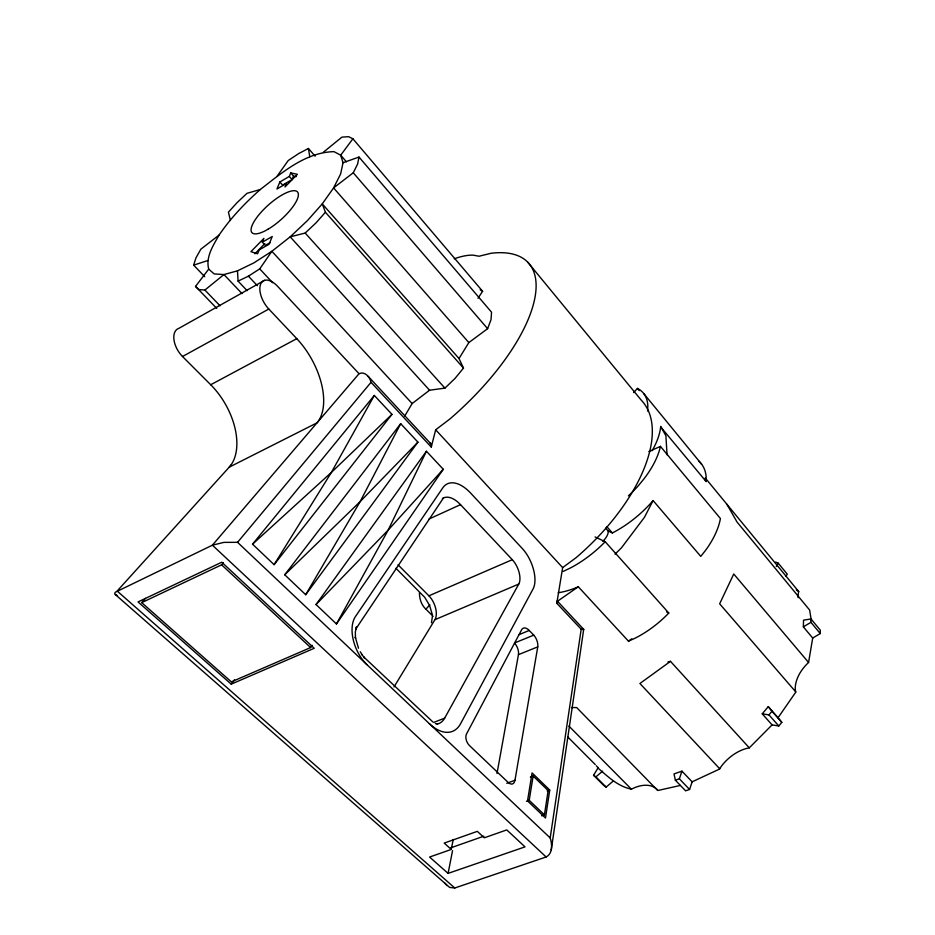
<?xml version="1.0" encoding="UTF-8"?>
<svg xmlns="http://www.w3.org/2000/svg" width="935" height="935" viewBox="0 0 935 935"><rect width="100%" height="100%" fill="white"/><g stroke="black" fill="none" stroke-linecap="round" stroke-linejoin="round"><path stroke-width="1.4" d="M432.461 616.013L431.479 622.71M652.104 450.752A71.726 35.986 -40.7 0 0 660.671 426.898L706.124 481.525L706.135 476.862A70.055 37.458 -40.7 0 0 698.609 461.048M812.702 638.056L820.252 633.556L820.311 630.19L811.007 618.958L803.539 620.15L803.352 626.859L812.702 638.056L808.576 662.471A33.812 21.914 -39.7 0 0 795.276 689.516L795.697 692.251L778.06 717.718L781.8 722.381L778.797 725.981L772.076 724.894L762.247 713.837L768.266 706.638L778.06 717.718M820.252 633.556L810.937 622.313L811.007 618.958M647.604 411.049L647.826 405.919A72.205 35.542 -40.7 0 0 637.425 388.399L633.591 392.665M550.201 837.935L237.56 542.323L223.886 542.382L212.397 545.187L115.321 592.229L114.689 593.433L115.321 594.555L449.653 887.432L454.772 887.993L546.133 856.986C552.982 853.538 552.141 844.141 550.201 837.935L581.196 629.243L556.804 603.274A10.589 5.692 -43.5 0 0 556.839 601.427M551.218 850.09L583.697 629.36L557.26 600.995M549.745 790.04L545.491 818.008L527.527 800.886L532.073 772.918L549.745 790.04L547.197 790.952M541.669 815.823L544.427 814.853L548.144 790.566L533.137 776.038L530.402 777.032M544.427 814.853L529.198 800.325L533.137 776.038M556.804 603.274L562.66 567.615L576.042 557.716A145.825 72.194 -42.1 0 0 641.328 400.25L527.714 262.139M514.975 780.281L537.754 646.856A8.812 4.43 68.2 0 0 533.745 635.146L529.222 630.459A11.641 5.867 68.1 0 0 521.566 629.863L466.436 734.139A7.34 4.009 69.9 0 0 469.265 745.359L508.126 782.396A9.502 5.061 70.7 0 0 514.975 780.281L506.758 783.285M497.011 773.479L518.446 654.652A8.766 4.488 68.2 0 0 514.484 642.999L533.745 635.146M448.099 873.383L429.597 857.044L451.278 849.424L444.207 843.089L477.317 831.355L484.342 837.795L506.758 829.906L525.014 846.876L448.099 873.383L452.54 850.651M451.278 849.424L453.23 839.455M404.691 416.122L412.125 403.558L429.562 390.222L444.931 388.118L455.041 378.406L463.491 368.098L459.015 358.526L468.832 342.584L333.596 187.912L340.656 173.875L343.028 162.725L359.005 157.057L357.602 164.034L353.266 172.776L333.596 187.912L322.259 203.888L307.428 220.613L290.189 236.835L271.863 251.293L253.841 262.91L237.478 270.834L223.956 274.563L214.173 273.932L208.704 269.116C205.536 256.739 213.297 245.391 219.059 235.094C230.653 218.077 244.923 203.129 260.304 189.489C281.902 172.8 305.277 152.323 333.959 151.645L340.702 155.187L346.406 161.813M546.133 856.986L212.397 545.187L359.04 373.708C364.837 370.961 369.979 377.085 371.031 382.322L431.245 447.059L435.675 429.796L449.747 419.102A154.404 63.58 -41.9 0 0 533.85 302.648A154.404 63.58 -41.9 0 0 491.074 253.268L479.012 256.237L473.332 255.173A74.519 29.628 -41.3 0 0 454.246 258.82M204.742 276.713L193.65 265.143L195.953 257.885L200.826 249.213L219.059 235.094M692.134 781.824L681.942 771.153L674.006 773.935L675.362 780.199L685.612 790.835L689.574 789.467L692.134 781.824L719.377 769.143L721.586 765.975A34.279 22.51 -43.6 0 1 749.297 747.848L772.076 724.894M675.362 780.199L679.348 778.808L681.942 771.153M468.832 342.584L487.614 328.676L491.015 319.676L491.553 312.22L359.005 157.057M279.857 181.998L282.627 185.107L292.094 179.543L293.508 176.06L290.75 172.94L289.312 176.423L279.857 181.998L276.935 189.022L286.437 183.435L284.988 186.965L297.423 174.307L290.75 172.94M262.338 242.188L263.904 238.378L250.919 251.667L257.592 253.771L259.182 249.89L269.116 244.222L272.225 236.52L262.338 242.188L265.283 245.379L270.227 242.562M426.43 451.254L388.154 530.098L336.448 623.961L316.042 604.548L426.43 451.254L443.26 469.276L336.448 623.961M648.855 451.57L660.449 446.381L720.417 518.551A72.018 39.609 -40.9 0 1 705.317 550.668L700.759 556.383L653.074 500.541L644.484 517.265L621.459 547.828L615.008 554.186M400.694 423.684L360.127 501.627L305.698 594.718L284.731 574.78L400.694 423.684L417.922 442.138L305.698 594.718M436.914 724.158A31.954 17.87 68.7 0 0 444.674 718.127L518.773 584.059A16.386 8.193 66.8 0 0 512.298 559.691L460.499 504.643A29.289 15.089 65.5 0 0 442.419 498.554M374.316 395.458L331.376 472.42L274.095 564.67L252.543 544.17L374.316 395.458L391.964 414.357L274.095 564.67M785.949 576.357L787.247 574.137L778.224 563.162L775.629 562.052M776.272 566.493L778.224 563.162M612.787 781.438L606.137 787.106L603.823 785.505L593.585 775.29L597.956 768.044C608.007 776.646 617.556 786.206 631.417 789.198A33.391 21.037 -46.4 0 1 656.323 788.719L658.053 790.461L680.318 785.447M394.032 686.909L434.915 619.695L518.773 584.059M478.007 298.265L482.6 291.264L352.892 138.789L348.615 136.685L341.906 137.141L323.381 152.218M443.482 497.934L355.767 629.056L356.539 626.812L355.312 632.048L355.499 638.289L355.312 637.144L358.514 648.236M247.109 290.656L238.086 281.119L248.406 276.164L259.731 268.883L271.863 251.293L412.125 403.558M145.498 598.318L141.711 602.643L231.377 681.872L310.619 647.569L312.173 645.337M277.216 176.049L288.237 160.516L298.697 153.562L308.433 148.49L315.13 156.18M352.892 138.789L340.702 155.187L343.028 162.725M231.225 684.163L314.218 648.282L221.759 562.216L138.041 601.918L231.225 684.163L234.545 679.687M216.733 308.375L195.532 286.414L208.704 269.116M653.074 500.541L652.513 501.242A73.795 38.101 -40.9 0 1 612.378 532.95L608.206 531.022L605.646 528.123M141.711 602.643L221.607 564.822L223.395 562.671M237.56 542.323L371.031 382.322M762.247 713.837L768.967 714.889L771.983 711.278L768.266 706.638M459.015 358.526L322.259 203.888L325.415 212.245L316.053 222.822L305.184 233.06L290.189 236.835L429.562 390.222M433.08 616.305L425.928 609.176L429.819 604.851M231.167 465.022L117.155 591.037L454.772 887.993M443.26 469.276L388.154 530.098L316.042 604.548M417.922 442.138L360.127 501.627L284.731 574.78M254.869 253.817L264.839 243.603M391.964 414.357L331.376 472.42L252.543 544.17M593.585 775.29L595.887 776.88L602.572 771.176M195.532 286.414L198.874 289.558L204.882 290.049L223.956 274.563L242.025 293.602M583.066 629.863L583.697 629.36M595.104 536.935L605.202 541.716L668.794 613.044A73.21 40.906 -42 0 1 634.877 638.289L628.484 641.176L578.286 586.759L556.921 601.672M628.484 641.176L631.756 638.792M749.297 747.848L670.477 661.349L639.914 683.485L719.786 768.851M803.352 626.859L810.937 622.313M264.57 280.325L178.959 328.29A18.875 10.939 58.6 0 0 173.945 339.674A18.875 10.939 58.6 0 0 182.512 356.504L210.714 384.741A58.017 34.735 60 0 1 229.262 467.138L317.023 422.842A59.711 32.935 60.8 0 0 296.781 338.669L268.812 309.041A19.413 10.367 59.5 0 1 260.596 284.24A19.413 10.367 59.5 0 1 277.613 286.332L359.04 373.708M182.512 356.504L268.812 309.041M210.714 384.741L296.781 338.669M563.069 571.472L570.35 568.001A75.56 38.931 -41.9 0 0 605.202 541.716M578.286 586.759L577.514 587.122A75.034 39.387 -41.9 0 1 558.218 592.72M428.966 519.054L460.499 504.643M398.029 564.798L428.908 595.817L512.298 559.691M518.948 634.666L529.222 630.459M518.446 654.652L537.754 646.856M433.91 722.358L444.674 718.127M526.475 801.307L529.198 800.325M450.81 847.823L483.851 836.194M193.65 265.143L207.792 260.549M260.304 189.489L247.015 193.323L237.128 202.579L228.432 212.163L230.302 219.947M581.196 629.243L583.592 629.068M571.449 707.538L576.661 707.561L657.679 790.449M435.383 723.585L437.486 723.76M293.508 176.06L296.185 176.621M666.62 611.946L668.794 613.044M115.321 594.555L117.155 595.513M480.181 289.803L482.6 291.264M796.339 589.903L798.712 591.575A32.164 19.752 -38.3 0 0 798.116 597.652M432.905 721.972L363.738 656.943L364.51 657.971L361.728 654.29M221.607 564.822L310.619 647.569M595.887 776.88L606.137 787.106M395.902 568.27L424.7 597.301L429.539 605.319L432.239 614.365M567.627 736.815L595.244 764.549M568.889 726.051L631.417 789.198M679.348 778.808L689.574 789.467M204.882 290.049L220.041 305.792M596.308 765.788L598.295 767.88M248.406 276.164L257.359 285.689M259.731 268.883L272.646 282.732M368.215 376.373L431.023 443.973M435.675 429.796L562.66 567.615M305.184 233.06L444.931 388.118M444.569 882.897L447.024 885.609M768.967 714.889L778.797 725.981M289.312 176.423L292.094 179.543M771.983 711.278L781.8 722.381M606.792 526.627L612.378 532.95M325.415 212.245L463.491 368.098M795.825 691.97L719.658 603.811L733.741 573.996L808.576 662.471M353.266 172.776L487.614 328.676M637.425 388.399L639.26 390.62M705.247 477.949L798.712 591.575M643.771 393.588L701.566 464.146M360.255 651.742L362.266 655.014M726.881 504.257L737.06 522.057L809.652 610.087L811.229 620.139M704.838 479.246L706.124 481.525M660.683 426.348L665.919 435.862L667.041 454.749M308.433 148.49L309.777 156.764M237.478 270.834L238.086 281.119M608.206 531.022L608.229 532.319A12.506 6.615 -41.8 0 1 602.818 541.307M667.964 661.992A35.775 21.528 -43.2 0 1 670.477 661.349M660.449 446.381A74.297 37.657 -40.9 0 1 644.133 478.662L638.792 485.183A74.297 37.657 -40.9 0 1 628.39 495.854M425.928 609.176A73.468 36.547 -43.5 0 1 419.406 593.012M366.988 664.703A31.65 18.209 67.1 0 1 355.464 616.527L442.676 488A40.521 20.687 65.6 0 1 470.819 493.271L522.291 548.506A27.255 13.511 66.8 0 1 533.102 588.875L460.639 723.632A44.214 24.52 68.7 0 1 429.375 723.69M430.03 443.132A11.15 4.955 -42.8 0 1 431.245 447.059M428.908 595.817A15.977 8.707 66.8 0 1 434.915 619.695M268.018 229.25A30.551 9.666 -41.8 0 0 297.751 192.259A30.551 9.666 -41.8 0 0 258.399 215.424A30.551 9.666 -41.8 0 0 268.018 229.25"/></g></svg>
